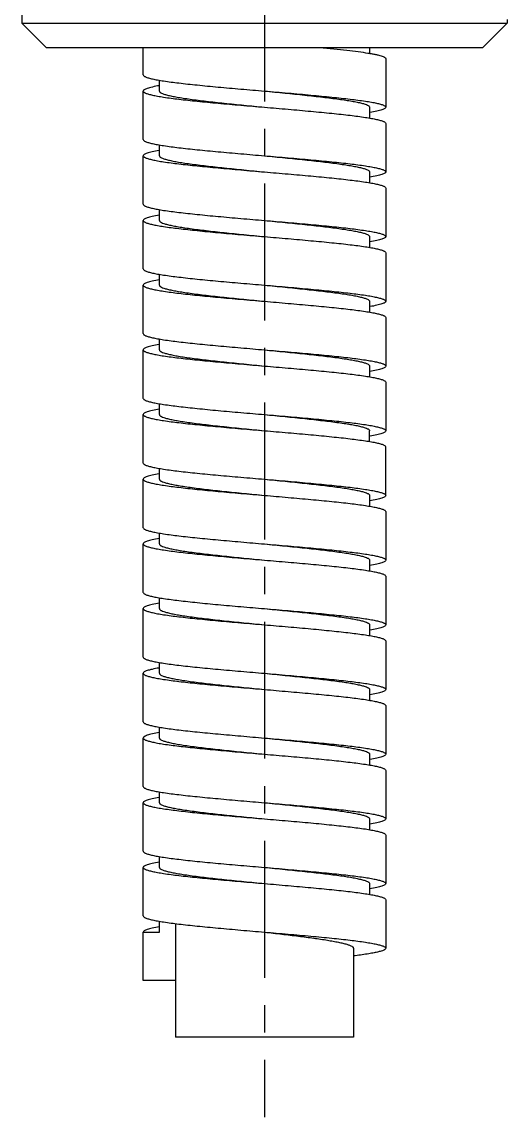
# Model space of a CAD drawing. Header units: millimetres. Extents: x 601 to 1195, y -13 to 407.
# Drawn here: x 908.4 to 930.9, y 74 to 124.8 of the extents above; entities that cross this region are included whole.
import ezdxf

# ---------------------------------------------------------------- set-up
doc = ezdxf.new("R2010")
doc.units = ezdxf.units.MM
doc.header["$LTSCALE"] = 0.1
doc.linetypes.add('CENTERX2', pattern=[101.6, 63.5, -12.7, 12.7, -12.7])
doc.layers.add('CENTER', color=1, linetype='CENTERX2')

msp = doc.modelspace()

# ---------------------------------------------------------------- linework, layer by layer
for p, q in [((908.4017, 136.4033), (908.4017, 124.7783)), ((930.9017, 124.947), (930.9017, 124.7783)), ((909.5267, 123.6533), (908.4017, 124.7783)), ((908.4017, 124.7783), (930.9017, 124.7783)), ((929.7767, 123.6533), (930.9017, 124.7783)), ((909.5267, 123.6533), (929.7767, 123.6533)), ((914.0267, 122.3783), (914.0267, 123.6533)), ((924.5267, 123.6533), (924.5267, 123.3752)), ((925.2767, 123.1283), (925.2767, 120.8783)), ((914.7767, 121.6283), (914.7767, 122.1313)), ((914.0267, 119.3783), (914.0267, 121.6283)), ((924.5267, 120.8783), (924.5267, 120.3757)), ((925.2767, 120.1283), (925.2767, 117.8783)), ((914.7767, 118.6283), (914.7767, 119.1322)), ((914.0267, 116.3783), (914.0267, 118.6283)), ((924.5267, 117.8783), (924.5267, 117.3743)), ((925.2767, 117.1283), (925.2767, 114.8783)), ((914.7767, 115.6283), (914.7767, 116.1296)), ((914.0267, 113.3783), (914.0267, 115.6283)), ((924.5267, 114.8783), (924.5267, 114.377)), ((925.2767, 114.1283), (925.2767, 111.8783)), ((914.7767, 112.6283), (914.7767, 113.1323)), ((914.0267, 110.3783), (914.0267, 112.6283)), ((924.5267, 111.8783), (924.5267, 111.3744)), ((925.2767, 111.1283), (925.2767, 108.8783)), ((914.7767, 109.6283), (914.7767, 110.1308)), ((914.0267, 107.3783), (914.0267, 109.6283)), ((924.5267, 108.8783), (924.5267, 108.3752)), ((925.2767, 108.1283), (925.2767, 105.8783)), ((914.7767, 106.6283), (914.7767, 107.1313)), ((914.0267, 104.3783), (914.0267, 106.6283)), ((924.5267, 105.3757), (924.5267, 105.8783)), ((925.2767, 102.8783), (925.2767, 105.1283)), ((914.7767, 103.6283), (914.7767, 104.1322)), ((914.0267, 101.3783), (914.0267, 103.6283)), ((924.5267, 102.8783), (924.5267, 102.3743)), ((925.2767, 102.1283), (925.2767, 99.8783)), ((914.7767, 100.6283), (914.7767, 101.1296)), ((914.0267, 98.3783), (914.0267, 100.6283)), ((924.5267, 99.8783), (924.5267, 99.377)), ((925.2767, 99.1283), (925.2767, 96.8783)), ((914.7767, 97.6283), (914.7767, 98.1323)), ((914.0267, 95.3783), (914.0267, 97.6283)), ((924.5267, 96.8783), (924.5267, 96.3744)), ((925.2767, 96.1283), (925.2767, 93.8783)), ((914.7767, 94.6283), (914.7767, 95.1308)), ((914.0267, 92.3783), (914.0267, 94.6283)), ((924.5267, 93.8783), (924.5267, 93.3752)), ((925.2767, 93.1283), (925.2767, 90.8783)), ((914.7767, 91.6283), (914.7767, 92.1313)), ((914.0267, 89.3783), (914.0267, 91.6283)), ((924.5267, 90.8783), (924.5267, 90.3757)), ((925.2767, 90.1283), (925.2767, 87.8783)), ((914.7767, 88.6283), (914.7767, 89.1322)), ((914.0267, 86.3783), (914.0267, 88.6283)), ((924.5267, 87.8783), (924.5267, 87.3743)), ((925.2767, 87.1283), (925.2767, 84.8783)), ((914.7767, 85.6283), (914.7767, 86.1296)), ((914.0267, 83.3783), (914.0267, 85.6283)), ((924.5267, 84.8783), (924.5267, 84.377)), ((925.2767, 84.1283), (925.2767, 81.8783)), ((914.7767, 82.6283), (914.7767, 83.1323)), ((915.5267, 83.0233), (915.5267, 80.3783)), ((915.5267, 83.0233), (915.5267, 77.7533)), ((914.0267, 80.3783), (914.0267, 82.6283)), ((914.0267, 82.6283), (914.7767, 82.6283)), ((923.7767, 81.8783), (923.7767, 77.7533)), ((915.5267, 80.3783), (914.0267, 80.3783)), ((923.7767, 77.7533), (915.5267, 77.7533))]:
    msp.add_line(p, q)
msp.add_arc((923.1408, 131.8061), 8.2938, 279.64689, 280.57776)
for points, knots in [([(922.2056, 123.6533), (922.4265, 123.6322), (922.8482, 123.5907), (923.4465, 123.5261), (923.9733, 123.4617), (924.3627, 123.4059), (924.6309, 123.36), (924.7976, 123.3276), (924.9404, 123.2952), (925.0577, 123.2633), (925.1516, 123.2305), (925.2255, 123.1967), (925.2766, 123.1564), (925.2767, 123.1283)], [0, 0, 0, 0, 0.2116606, 0.4041425, 0.5738815, 0.7177811, 0.7792319, 0.8333152, 0.8798384, 0.9186587, 0.9497237, 0.973178, 1, 1, 1, 1]), ([(914.0267, 122.3783), (914.0267, 122.3602), (914.0496, 122.3315), (914.0902, 122.3054), (914.1616, 122.2708), (914.2843, 122.2312), (914.4704, 122.1856), (914.7061, 122.1398), (915.1121, 122.0737), (915.7241, 121.9946), (916.566, 121.9036), (917.5263, 121.8121), (918.5682, 121.7202), (919.2859, 121.6593), (919.6517, 121.6283)], [0, 0, 0, 0, 0.0094781, 0.0166803, 0.0259091, 0.0507846, 0.0843677, 0.1264978, 0.1768636, 0.3004448, 0.4505947, 0.6216623, 0.8071529, 1, 1, 1, 1]), ([(914.7727, 121.877), (914.6649, 121.8586), (914.514, 121.8307), (914.3288, 121.7864), (914.2232, 121.7562), (914.1389, 121.7251), (914.0717, 121.6928), (914.0267, 121.6544), (914.0267, 121.6283)], [0, 0, 0, 0, 0.4080516, 0.5722964, 0.709371, 0.8192817, 0.9026038, 1, 1, 1, 1]), ([(914.0267, 121.6283), (914.0267, 121.6102), (914.0496, 121.5815), (914.0902, 121.5554), (914.1616, 121.5208), (914.2843, 121.4812), (914.4704, 121.4356), (914.7061, 121.3898), (915.1121, 121.3237), (915.7241, 121.2446), (916.566, 121.1536), (917.5263, 121.0621), (918.5682, 120.9702), (919.2859, 120.9093), (919.6517, 120.8783)], [0, 0, 0, 0, 0.0094799, 0.0166815, 0.0259071, 0.0507871, 0.0843652, 0.1265001, 0.1768614, 0.3004434, 0.4505942, 0.6216624, 0.8071532, 1, 1, 1, 1]), ([(914.7767, 121.6283), (914.7767, 121.6108), (914.7953, 121.5825), (914.8315, 121.5555), (914.893, 121.5211), (914.9995, 121.4813), (915.1609, 121.4356), (915.3653, 121.3899), (915.6107, 121.3437), (915.8949, 121.2975), (916.343, 121.2326), (916.9773, 121.1536), (917.8096, 121.0621), (918.7126, 120.9703), (919.3346, 120.9093), (919.6517, 120.8783)], [0, 0, 0, 0, 0.0105456, 0.0180891, 0.0275725, 0.0527846, 0.0865447, 0.1287545, 0.179115, 0.237208, 0.3025143, 0.4522961, 0.6228668, 0.8077762, 1, 1, 1, 1]), ([(919.6517, 121.6283), (919.9687, 121.5972), (920.5907, 121.5363), (921.4937, 121.4445), (922.3261, 121.3529), (922.9603, 121.274), (923.4084, 121.2091), (923.6926, 121.1628), (923.9381, 121.1167), (924.1424, 121.0709), (924.3039, 121.0253), (924.4104, 120.9854), (924.4718, 120.951), (924.508, 120.9241), (924.5267, 120.8958), (924.5267, 120.8783)], [0, 0, 0, 0, 0.1922238, 0.377133, 0.5477034, 0.697485, 0.7627937, 0.820884, 0.8712475, 0.9134541, 0.9472175, 0.9724262, 0.9819111, 0.9894561, 1, 1, 1, 1]), ([(919.6517, 121.6283), (920.0175, 121.5972), (920.7352, 121.5363), (921.777, 121.4445), (922.7373, 121.353), (923.5792, 121.262), (924.1912, 121.1828), (924.5973, 121.1167), (924.8329, 121.071), (925.0191, 121.0254), (925.1418, 120.9858), (925.2131, 120.9512), (925.2538, 120.9251), (925.2767, 120.8963), (925.2767, 120.8783)], [0, 0, 0, 0, 0.1928471, 0.3783377, 0.5494053, 0.6995552, 0.8231364, 0.8735022, 0.9156323, 0.9492154, 0.9740909, 0.9833197, 0.9905219, 1, 1, 1, 1]), ([(919.6517, 120.8783), (920.0175, 120.8472), (920.7352, 120.7863), (921.777, 120.6945), (922.7373, 120.603), (923.5792, 120.512), (924.1912, 120.4328), (924.5973, 120.3667), (924.8329, 120.321), (925.0191, 120.2754), (925.1418, 120.2358), (925.2131, 120.2012), (925.2538, 120.1751), (925.2767, 120.1463), (925.2767, 120.1283)], [0, 0, 0, 0, 0.1928466, 0.3783369, 0.5494047, 0.6995551, 0.8231371, 0.8735, 0.9156338, 0.9492125, 0.9740928, 0.9833193, 0.9905193, 1, 1, 1, 1]), ([(925.2767, 120.8783), (925.2767, 120.8526), (925.2327, 120.8146), (925.1669, 120.7825), (925.0844, 120.7518), (924.981, 120.7219), (924.7998, 120.6781), (924.6521, 120.6505), (924.5465, 120.6323)], [0, 0, 0, 0, 0.0978959, 0.181261, 0.2911154, 0.4281278, 0.592223, 1, 1, 1, 1]), ([(914.0267, 119.3783), (914.0267, 119.3602), (914.0496, 119.3315), (914.0902, 119.3054), (914.1616, 119.2708), (914.2843, 119.2312), (914.4704, 119.1856), (914.7061, 119.1398), (915.1121, 119.0737), (915.7241, 118.9946), (916.566, 118.9036), (917.5263, 118.8121), (918.5682, 118.7202), (919.2859, 118.6593), (919.6517, 118.6283)], [0, 0, 0, 0, 0.0094799, 0.0166815, 0.0259071, 0.0507871, 0.0843652, 0.1265001, 0.1768614, 0.3004434, 0.4505942, 0.6216624, 0.8071532, 1, 1, 1, 1]), ([(914.7575, 118.8744), (914.6518, 118.8562), (914.504, 118.8286), (914.3226, 118.7848), (914.2191, 118.7549), (914.1366, 118.7241), (914.0707, 118.692), (914.0267, 118.654), (914.0267, 118.6283)], [0, 0, 0, 0, 0.4077986, 0.5718854, 0.7088956, 0.81877, 0.9021168, 1, 1, 1, 1]), ([(914.0267, 118.6283), (914.0267, 118.6102), (914.0496, 118.5815), (914.0902, 118.5554), (914.1616, 118.5208), (914.2843, 118.4812), (914.4704, 118.4356), (914.7061, 118.3898), (915.1121, 118.3237), (915.7241, 118.2446), (916.566, 118.1536), (917.5263, 118.0621), (918.5682, 117.9702), (919.2859, 117.9093), (919.6517, 117.8783)], [0, 0, 0, 0, 0.0094796, 0.0166795, 0.0259085, 0.050786, 0.0843676, 0.1264984, 0.176864, 0.3004455, 0.4505955, 0.621663, 0.8071533, 1, 1, 1, 1]), ([(914.7767, 118.6283), (914.7767, 118.6108), (914.7953, 118.5825), (914.8315, 118.5555), (914.893, 118.5211), (914.9995, 118.4813), (915.1609, 118.4357), (915.3653, 118.3899), (915.6107, 118.3437), (915.8949, 118.2975), (916.343, 118.2326), (916.9773, 118.1536), (917.8096, 118.0621), (918.7126, 117.9703), (919.3346, 117.9093), (919.6517, 117.8783)], [0, 0, 0, 0, 0.010545, 0.0180887, 0.027573, 0.0527839, 0.0865452, 0.1287538, 0.1791154, 0.2372074, 0.3025146, 0.4522964, 0.6228669, 0.8077762, 1, 1, 1, 1]), ([(919.6517, 118.6283), (919.9687, 118.5972), (920.5907, 118.5363), (921.4937, 118.4445), (922.3261, 118.3529), (922.9603, 118.274), (923.4084, 118.2091), (923.6926, 118.1628), (923.9381, 118.1167), (924.1424, 118.0709), (924.3039, 118.0253), (924.4104, 117.9854), (924.4718, 117.951), (924.508, 117.9241), (924.5267, 117.8958), (924.5267, 117.8783)], [0, 0, 0, 0, 0.1922238, 0.377133, 0.5477035, 0.6974851, 0.7627932, 0.8208842, 0.8712469, 0.9134544, 0.9472168, 0.9724266, 0.9819114, 0.9894556, 1, 1, 1, 1]), ([(919.6517, 118.6283), (920.0175, 118.5972), (920.7352, 118.5363), (921.777, 118.4445), (922.7373, 118.353), (923.5792, 118.262), (924.1912, 118.1828), (924.5973, 118.1167), (924.8329, 118.071), (925.0191, 118.0254), (925.1418, 117.9858), (925.2131, 117.9512), (925.2538, 117.9251), (925.2767, 117.8963), (925.2767, 117.8783)], [0, 0, 0, 0, 0.1928466, 0.3783369, 0.5494047, 0.6995551, 0.8231371, 0.8735, 0.9156338, 0.9492125, 0.9740928, 0.9833193, 0.9905193, 1, 1, 1, 1]), ([(919.6517, 117.8783), (920.0175, 117.8472), (920.7352, 117.7863), (921.777, 117.6945), (922.7373, 117.603), (923.5792, 117.512), (924.1912, 117.4328), (924.5973, 117.3667), (924.8329, 117.321), (925.0191, 117.2754), (925.1418, 117.2358), (925.2131, 117.2012), (925.2538, 117.1751), (925.2767, 117.1463), (925.2767, 117.1283)], [0, 0, 0, 0, 0.1928471, 0.3783381, 0.5494063, 0.6995566, 0.8231379, 0.873501, 0.9156336, 0.9492145, 0.9740917, 0.9833187, 0.9905217, 1, 1, 1, 1]), ([(925.2767, 117.8783), (925.2767, 117.8524), (925.2321, 117.8142), (925.1655, 117.7819), (925.082, 117.751), (924.9774, 117.7209), (924.794, 117.6769), (924.6446, 117.6491), (924.5377, 117.6308)], [0, 0, 0, 0, 0.097628, 0.1809513, 0.290857, 0.4278973, 0.5920624, 1, 1, 1, 1]), ([(914.0267, 116.3783), (914.0267, 116.3602), (914.0496, 116.3315), (914.0902, 116.3054), (914.1616, 116.2708), (914.2843, 116.2312), (914.4704, 116.1856), (914.7061, 116.1398), (915.1121, 116.0737), (915.7241, 115.9946), (916.566, 115.9036), (917.5263, 115.8121), (918.5682, 115.7202), (919.2859, 115.6593), (919.6517, 115.6283)], [0, 0, 0, 0, 0.0094796, 0.0166795, 0.0259085, 0.050786, 0.0843676, 0.1264984, 0.176864, 0.3004455, 0.4505955, 0.621663, 0.8071533, 1, 1, 1, 1]), ([(914.7622, 115.8752), (914.6559, 115.8569), (914.5071, 115.8292), (914.3245, 115.7853), (914.2204, 115.7553), (914.1373, 115.7244), (914.071, 115.6923), (914.0267, 115.6541), (914.0267, 115.6283)], [0, 0, 0, 0, 0.4078647, 0.5720219, 0.7090497, 0.8189205, 0.9022818, 1, 1, 1, 1]), ([(914.0267, 115.6283), (914.0267, 115.6102), (914.0496, 115.5815), (914.0903, 115.5554), (914.1616, 115.5208), (914.2843, 115.4812), (914.4704, 115.4356), (914.7061, 115.3898), (915.1121, 115.3237), (915.7241, 115.2446), (916.566, 115.1536), (917.5263, 115.0621), (918.5682, 114.9702), (919.2859, 114.9093), (919.6517, 114.8783)], [0, 0, 0, 0, 0.0094783, 0.0166813, 0.0259083, 0.0507855, 0.0843664, 0.126499, 0.1768621, 0.3004434, 0.4505937, 0.6216619, 0.8071529, 1, 1, 1, 1]), ([(914.7767, 115.6283), (914.7767, 115.6108), (914.7953, 115.5825), (914.8315, 115.5555), (914.893, 115.5211), (914.9995, 115.4813), (915.1609, 115.4357), (915.3653, 115.3899), (915.6107, 115.3437), (915.8949, 115.2975), (916.343, 115.2326), (916.9773, 115.1536), (917.8096, 115.0621), (918.7126, 114.9703), (919.3346, 114.9093), (919.6517, 114.8783)], [0, 0, 0, 0, 0.0105444, 0.0180886, 0.0275734, 0.0527832, 0.0865456, 0.1287531, 0.1791158, 0.2372068, 0.3025149, 0.4522965, 0.622867, 0.8077762, 1, 1, 1, 1]), ([(919.6517, 115.6283), (919.9687, 115.5972), (920.5907, 115.5363), (921.4937, 115.4445), (922.3261, 115.3529), (922.9603, 115.274), (923.4084, 115.2091), (923.6926, 115.1628), (923.9381, 115.1167), (924.1424, 115.0709), (924.3039, 115.0253), (924.4104, 114.9855), (924.4718, 114.951), (924.508, 114.9241), (924.5267, 114.8958), (924.5267, 114.8783)], [0, 0, 0, 0, 0.1922238, 0.3771331, 0.5477036, 0.6974854, 0.7627926, 0.8208846, 0.8712462, 0.9134548, 0.9472161, 0.972427, 0.9819113, 0.989455, 1, 1, 1, 1]), ([(919.6517, 115.6283), (920.0175, 115.5972), (920.7352, 115.5363), (921.777, 115.4445), (922.7373, 115.353), (923.5792, 115.262), (924.1912, 115.1828), (924.5973, 115.1167), (924.8329, 115.071), (925.0191, 115.0254), (925.1418, 114.9858), (925.2131, 114.9512), (925.2538, 114.9251), (925.2767, 114.8963), (925.2767, 114.8783)], [0, 0, 0, 0, 0.1928471, 0.3783381, 0.5494063, 0.6995566, 0.8231379, 0.873501, 0.9156336, 0.9492145, 0.9740917, 0.9833187, 0.9905217, 1, 1, 1, 1]), ([(919.6517, 114.8783), (920.0175, 114.8472), (920.7352, 114.7863), (921.777, 114.6945), (922.7373, 114.603), (923.5792, 114.512), (924.1912, 114.4328), (924.5973, 114.3667), (924.8329, 114.321), (925.0191, 114.2754), (925.1418, 114.2358), (925.2131, 114.2012), (925.2538, 114.1751), (925.2767, 114.1463), (925.2767, 114.1283)], [0, 0, 0, 0, 0.1928467, 0.378337, 0.5494045, 0.6995545, 0.823136, 0.8735016, 0.9156324, 0.949214, 0.9740915, 0.9833205, 0.9905204, 1, 1, 1, 1]), ([(925.2767, 114.8783), (925.2766, 114.8524), (925.2324, 114.8143), (925.166, 114.7822), (925.0829, 114.7513), (924.9788, 114.7213), (924.7962, 114.6774), (924.6475, 114.6496), (924.5412, 114.6314)], [0, 0, 0, 0, 0.0977182, 0.1810795, 0.2909503, 0.4279781, 0.5921353, 1, 1, 1, 1]), ([(914.0267, 113.3783), (914.0267, 113.3602), (914.0496, 113.3315), (914.0903, 113.3054), (914.1616, 113.2708), (914.2843, 113.2312), (914.4704, 113.1856), (914.7061, 113.1398), (915.1121, 113.0737), (915.7241, 112.9946), (916.566, 112.9036), (917.5263, 112.8121), (918.5682, 112.7202), (919.2859, 112.6593), (919.6517, 112.6283)], [0, 0, 0, 0, 0.0094783, 0.0166813, 0.0259083, 0.0507855, 0.0843664, 0.126499, 0.1768621, 0.3004434, 0.4505937, 0.6216619, 0.8071529, 1, 1, 1, 1]), ([(914.7656, 112.8758), (914.6588, 112.8575), (914.5094, 112.8297), (914.3259, 112.7856), (914.2213, 112.7556), (914.1378, 112.7247), (914.0712, 112.6924), (914.0267, 112.6542), (914.0267, 112.6283)], [0, 0, 0, 0, 0.4079376, 0.5721027, 0.709143, 0.8190487, 0.902372, 1, 1, 1, 1]), ([(914.0267, 112.6283), (914.0267, 112.6102), (914.0496, 112.5815), (914.0902, 112.5554), (914.1616, 112.5208), (914.2843, 112.4812), (914.4704, 112.4356), (914.7061, 112.3898), (915.1121, 112.3237), (915.7241, 112.2446), (916.566, 112.1536), (917.5263, 112.0621), (918.5682, 111.9702), (919.2859, 111.9093), (919.6517, 111.8783)], [0, 0, 0, 0, 0.0094807, 0.0166807, 0.0259072, 0.0507875, 0.0843662, 0.1265, 0.1768629, 0.3004449, 0.4505953, 0.6216631, 0.8071534, 1, 1, 1, 1]), ([(914.7767, 112.6283), (914.7767, 112.6108), (914.7953, 112.5825), (914.8315, 112.5555), (914.893, 112.5211), (914.9995, 112.4813), (915.1609, 112.4357), (915.3653, 112.3899), (915.6107, 112.3437), (915.8949, 112.2974), (916.343, 112.2326), (916.9773, 112.1536), (917.8096, 112.0621), (918.7126, 111.9703), (919.3346, 111.9093), (919.6517, 111.8783)], [0, 0, 0, 0, 0.0105439, 0.0180889, 0.0275738, 0.0527825, 0.0865459, 0.1287525, 0.179116, 0.2372063, 0.302515, 0.4522966, 0.622867, 0.8077762, 1, 1, 1, 1]), ([(919.6517, 112.6283), (919.9687, 112.5972), (920.5907, 112.5363), (921.4937, 112.4445), (922.3261, 112.3529), (922.9603, 112.274), (923.4084, 112.2091), (923.6926, 112.1628), (923.9381, 112.1167), (924.1424, 112.0709), (924.3039, 112.0253), (924.4104, 111.9855), (924.4718, 111.951), (924.508, 111.9241), (924.5267, 111.8958), (924.5267, 111.8783)], [0, 0, 0, 0, 0.1922238, 0.3771332, 0.5477039, 0.6974857, 0.762792, 0.820885, 0.8712455, 0.9134553, 0.9472154, 0.9724275, 0.9819109, 0.9894544, 1, 1, 1, 1]), ([(919.6517, 112.6283), (920.0175, 112.5972), (920.7352, 112.5363), (921.777, 112.4445), (922.7373, 112.353), (923.5792, 112.262), (924.1912, 112.1828), (924.5973, 112.1167), (924.8329, 112.071), (925.0191, 112.0254), (925.1418, 111.9858), (925.2131, 111.9512), (925.2538, 111.9251), (925.2767, 111.8963), (925.2767, 111.8783)], [0, 0, 0, 0, 0.1928467, 0.378337, 0.5494045, 0.6995545, 0.823136, 0.8735016, 0.9156324, 0.949214, 0.9740915, 0.9833205, 0.9905204, 1, 1, 1, 1]), ([(919.6517, 111.8783), (920.0175, 111.8472), (920.7352, 111.7863), (921.777, 111.6945), (922.7373, 111.603), (923.5792, 111.512), (924.1912, 111.4328), (924.5973, 111.3667), (924.8329, 111.321), (925.0191, 111.2754), (925.1418, 111.2358), (925.2131, 111.2012), (925.2538, 111.1751), (925.2767, 111.1463), (925.2767, 111.1283)], [0, 0, 0, 0, 0.1928468, 0.3783376, 0.5494058, 0.6995566, 0.8231386, 0.8734999, 0.9156348, 0.9492129, 0.9740929, 0.9833185, 0.9905201, 1, 1, 1, 1]), ([(925.2767, 111.8783), (925.2767, 111.8526), (925.2327, 111.8146), (925.1668, 111.7825), (925.0842, 111.7517), (924.9807, 111.7218), (924.7993, 111.678), (924.6515, 111.6504), (924.5458, 111.6322)], [0, 0, 0, 0, 0.0978832, 0.18123, 0.2911044, 0.4281146, 0.5922014, 1, 1, 1, 1]), ([(914.0267, 110.3783), (914.0267, 110.3602), (914.0496, 110.3315), (914.0902, 110.3054), (914.1616, 110.2708), (914.2843, 110.2312), (914.4704, 110.1856), (914.7061, 110.1398), (915.1121, 110.0737), (915.7241, 109.9946), (916.566, 109.9036), (917.5263, 109.8121), (918.5682, 109.7202), (919.2859, 109.6593), (919.6517, 109.6283)], [0, 0, 0, 0, 0.0094807, 0.0166807, 0.0259072, 0.0507875, 0.0843662, 0.1265, 0.1768629, 0.3004449, 0.4505953, 0.6216631, 0.8071534, 1, 1, 1, 1]), ([(914.7568, 109.8743), (914.6512, 109.8561), (914.5036, 109.8285), (914.3223, 109.7847), (914.219, 109.7548), (914.1365, 109.7241), (914.0706, 109.692), (914.0267, 109.654), (914.0267, 109.6283)], [0, 0, 0, 0, 0.407777, 0.5718722, 0.7088846, 0.818739, 0.9021041, 1, 1, 1, 1]), ([(914.0267, 109.6283), (914.0267, 109.6102), (914.0496, 109.5815), (914.0902, 109.5554), (914.1616, 109.5208), (914.2843, 109.4812), (914.4704, 109.4356), (914.7061, 109.3898), (915.1121, 109.3237), (915.7241, 109.2446), (916.566, 109.1536), (917.5263, 109.0621), (918.5682, 108.9702), (919.2859, 108.9093), (919.6517, 108.8783)], [0, 0, 0, 0, 0.0094781, 0.0166803, 0.0259091, 0.0507846, 0.0843677, 0.1264978, 0.1768636, 0.3004448, 0.4505947, 0.6216623, 0.8071529, 1, 1, 1, 1]), ([(914.7767, 109.6283), (914.7767, 109.6108), (914.7953, 109.5825), (914.8315, 109.5555), (914.893, 109.5211), (914.9995, 109.4813), (915.1609, 109.4357), (915.3653, 109.3899), (915.6107, 109.3437), (915.8949, 109.2974), (916.343, 109.2326), (916.9773, 109.1536), (917.8096, 109.0621), (918.7126, 108.9703), (919.3346, 108.9093), (919.6517, 108.8783)], [0, 0, 0, 0, 0.0105434, 0.0180894, 0.0275741, 0.052782, 0.0865461, 0.1287521, 0.1791161, 0.2372061, 0.302515, 0.4522965, 0.6228669, 0.8077761, 1, 1, 1, 1]), ([(919.6517, 109.6283), (919.9687, 109.5972), (920.5907, 109.5363), (921.4937, 109.4445), (922.3261, 109.3529), (922.9603, 109.274), (923.4084, 109.2091), (923.6926, 109.1628), (923.9381, 109.1167), (924.1424, 109.0709), (924.3039, 109.0253), (924.4104, 108.9855), (924.4718, 108.951), (924.508, 108.9241), (924.5267, 108.8958), (924.5267, 108.8783)], [0, 0, 0, 0, 0.1922239, 0.3771334, 0.5477042, 0.6974861, 0.7627914, 0.8208855, 0.871245, 0.9134558, 0.9472149, 0.972428, 0.9819104, 0.989454, 1, 1, 1, 1]), ([(919.6517, 109.6283), (920.0175, 109.5972), (920.7352, 109.5363), (921.777, 109.4445), (922.7373, 109.353), (923.5792, 109.262), (924.1912, 109.1828), (924.5973, 109.1167), (924.8329, 109.071), (925.0191, 109.0254), (925.1418, 108.9858), (925.2131, 108.9512), (925.2538, 108.9251), (925.2767, 108.8963), (925.2767, 108.8783)], [0, 0, 0, 0, 0.1928468, 0.3783376, 0.5494058, 0.6995566, 0.8231386, 0.8734999, 0.9156348, 0.9492129, 0.9740929, 0.9833185, 0.9905201, 1, 1, 1, 1]), ([(919.6517, 108.8783), (920.0175, 108.8472), (920.7352, 108.7863), (921.777, 108.6945), (922.7373, 108.603), (923.5792, 108.512), (924.1912, 108.4328), (924.5973, 108.3667), (924.8329, 108.321), (925.0191, 108.2754), (925.1418, 108.2358), (925.2131, 108.2012), (925.2538, 108.1751), (925.2767, 108.1463), (925.2767, 108.1283)], [0, 0, 0, 0, 0.1928471, 0.3783377, 0.5494053, 0.6995552, 0.8231364, 0.8735022, 0.9156323, 0.9492154, 0.9740909, 0.9833197, 0.9905219, 1, 1, 1, 1]), ([(925.2767, 108.8783), (925.2766, 108.8522), (925.2316, 108.8138), (925.1644, 108.7814), (925.0801, 108.7504), (924.9745, 108.7202), (924.7893, 108.6759), (924.6385, 108.648), (924.5307, 108.6296)], [0, 0, 0, 0, 0.0973962, 0.1807183, 0.290629, 0.4277036, 0.5919484, 1, 1, 1, 1]), ([(914.0267, 107.3783), (914.0267, 107.3602), (914.0496, 107.3315), (914.0902, 107.3054), (914.1616, 107.2708), (914.2843, 107.2312), (914.4704, 107.1856), (914.7061, 107.1398), (915.1121, 107.0737), (915.7241, 106.9946), (916.566, 106.9036), (917.5263, 106.8121), (918.5682, 106.7202), (919.2859, 106.6593), (919.6517, 106.6283)], [0, 0, 0, 0, 0.0094781, 0.0166803, 0.0259091, 0.0507846, 0.0843677, 0.1264978, 0.1768636, 0.3004448, 0.4505947, 0.6216623, 0.8071529, 1, 1, 1, 1]), ([(914.7727, 106.877), (914.6649, 106.8586), (914.514, 106.8307), (914.3288, 106.7864), (914.2232, 106.7562), (914.1389, 106.7251), (914.0717, 106.6928), (914.0267, 106.6544), (914.0267, 106.6283)], [0, 0, 0, 0, 0.4080516, 0.5722964, 0.709371, 0.8192817, 0.9026038, 1, 1, 1, 1]), ([(914.0267, 106.6283), (914.0267, 106.6102), (914.0496, 106.5815), (914.0902, 106.5554), (914.1616, 106.5208), (914.2843, 106.4812), (914.4704, 106.4356), (914.7061, 106.3898), (915.1121, 106.3237), (915.7241, 106.2446), (916.566, 106.1536), (917.5263, 106.0621), (918.5682, 105.9702), (919.2859, 105.9093), (919.6517, 105.8783)], [0, 0, 0, 0, 0.0094799, 0.0166815, 0.0259071, 0.0507871, 0.0843652, 0.1265001, 0.1768614, 0.3004434, 0.4505942, 0.6216624, 0.8071532, 1, 1, 1, 1]), ([(914.7767, 106.6283), (914.7767, 106.6108), (914.7953, 106.5825), (914.8315, 106.5555), (914.893, 106.5211), (914.9995, 106.4813), (915.1609, 106.4357), (915.3653, 106.3899), (915.6107, 106.3437), (915.8949, 106.2974), (916.343, 106.2326), (916.9773, 106.1536), (917.8096, 106.0621), (918.7126, 105.9703), (919.3346, 105.9093), (919.6517, 105.8783)], [0, 0, 0, 0, 0.0105432, 0.0180899, 0.0275741, 0.0527818, 0.0865461, 0.1287521, 0.1791159, 0.2372062, 0.3025148, 0.4522963, 0.6228667, 0.807776, 1, 1, 1, 1]), ([(919.6517, 106.6283), (919.9687, 106.5972), (920.5907, 106.5363), (921.4937, 106.4445), (922.3261, 106.3529), (922.9603, 106.274), (923.4084, 106.2091), (923.6926, 106.1628), (923.9381, 106.1167), (924.1424, 106.0709), (924.3039, 106.0253), (924.4104, 105.9855), (924.4718, 105.951), (924.508, 105.9241), (924.5267, 105.8958), (924.5267, 105.8783)], [0, 0, 0, 0, 0.1922243, 0.3771341, 0.5477052, 0.6974875, 0.7627921, 0.820887, 0.8712458, 0.9134575, 0.9472156, 0.9724296, 0.9819122, 0.9894576, 1, 1, 1, 1]), ([(919.6517, 106.6283), (920.0175, 106.5972), (920.7352, 106.5363), (921.777, 106.4445), (922.7373, 106.353), (923.5792, 106.262), (924.1912, 106.1828), (924.5973, 106.1167), (924.8329, 106.071), (925.0191, 106.0254), (925.1418, 105.9858), (925.2131, 105.9512), (925.2538, 105.9251), (925.2767, 105.8963), (925.2767, 105.8783)], [0, 0, 0, 0, 0.1928471, 0.3783377, 0.5494053, 0.6995552, 0.8231364, 0.8735022, 0.9156323, 0.9492154, 0.9740909, 0.9833197, 0.9905219, 1, 1, 1, 1]), ([(919.6517, 105.8783), (920.0175, 105.8472), (920.7352, 105.7863), (921.777, 105.6945), (922.7373, 105.603), (923.5792, 105.512), (924.1912, 105.4328), (924.5973, 105.3667), (924.8329, 105.321), (925.0191, 105.2754), (925.1418, 105.2358), (925.2131, 105.2012), (925.2537, 105.1751), (925.2767, 105.1463), (925.2767, 105.1283)], [0, 0, 0, 0, 0.1928468, 0.3783373, 0.5494052, 0.6995558, 0.8231379, 0.8735009, 0.9156347, 0.9492132, 0.9740937, 0.983321, 0.990522, 1, 1, 1, 1]), ([(925.2767, 105.8783), (925.2767, 105.8526), (925.2327, 105.8146), (925.1669, 105.7825), (925.0844, 105.7518), (924.981, 105.7219), (924.7998, 105.6781), (924.6521, 105.6505), (924.5465, 105.6323)], [0, 0, 0, 0, 0.0978959, 0.181261, 0.2911154, 0.4281278, 0.592223, 1, 1, 1, 1]), ([(914.0267, 104.3783), (914.0267, 104.3602), (914.0496, 104.3315), (914.0902, 104.3054), (914.1616, 104.2708), (914.2843, 104.2312), (914.4704, 104.1856), (914.7061, 104.1398), (915.1121, 104.0737), (915.7241, 103.9946), (916.566, 103.9036), (917.5263, 103.8121), (918.5682, 103.7202), (919.2859, 103.6593), (919.6517, 103.6283)], [0, 0, 0, 0, 0.0094799, 0.0166815, 0.0259071, 0.0507871, 0.0843652, 0.1265001, 0.1768614, 0.3004434, 0.4505942, 0.6216624, 0.8071532, 1, 1, 1, 1]), ([(914.7575, 103.8744), (914.6518, 103.8562), (914.504, 103.8286), (914.3226, 103.7848), (914.2191, 103.7549), (914.1366, 103.7241), (914.0707, 103.692), (914.0267, 103.654), (914.0267, 103.6283)], [0, 0, 0, 0, 0.4077986, 0.5718854, 0.7088956, 0.81877, 0.9021168, 1, 1, 1, 1]), ([(914.0267, 103.6283), (914.0267, 103.6102), (914.0496, 103.5815), (914.0902, 103.5554), (914.1616, 103.5208), (914.2843, 103.4812), (914.4704, 103.4356), (914.7061, 103.3898), (915.1121, 103.3237), (915.7241, 103.2446), (916.566, 103.1536), (917.5263, 103.0621), (918.5682, 102.9702), (919.2859, 102.9093), (919.6517, 102.8783)], [0, 0, 0, 0, 0.0094796, 0.0166795, 0.0259085, 0.050786, 0.0843676, 0.1264984, 0.176864, 0.3004455, 0.4505955, 0.621663, 0.8071533, 1, 1, 1, 1]), ([(914.7767, 103.6283), (914.7767, 103.6108), (914.7953, 103.5825), (914.8315, 103.5555), (914.893, 103.5211), (914.9995, 103.4813), (915.1609, 103.4357), (915.3653, 103.3899), (915.6107, 103.3437), (915.8949, 103.2975), (916.343, 103.2326), (916.9773, 103.1536), (917.8096, 103.0621), (918.7126, 102.9703), (919.3346, 102.9093), (919.6517, 102.8783)], [0, 0, 0, 0, 0.0105432, 0.0180903, 0.0275739, 0.052782, 0.0865458, 0.1287524, 0.1791156, 0.2372065, 0.3025144, 0.452296, 0.6228664, 0.8077759, 1, 1, 1, 1]), ([(919.6517, 103.6283), (919.9687, 103.5972), (920.5907, 103.5363), (921.4938, 103.4445), (922.3261, 103.3529), (922.9603, 103.274), (923.4084, 103.2091), (923.6926, 103.1628), (923.9381, 103.1167), (924.1424, 103.0709), (924.3039, 103.0253), (924.4104, 102.9855), (924.4718, 102.951), (924.508, 102.9241), (924.5267, 102.8958), (924.5267, 102.8783)], [0, 0, 0, 0, 0.1922242, 0.3771339, 0.5477049, 0.697487, 0.7627911, 0.8208864, 0.8712447, 0.9134566, 0.9472148, 0.9724284, 0.9819094, 0.989454, 1, 1, 1, 1]), ([(919.6517, 103.6283), (920.0175, 103.5972), (920.7352, 103.5363), (921.777, 103.4445), (922.7373, 103.353), (923.5792, 103.262), (924.1912, 103.1828), (924.5973, 103.1167), (924.8329, 103.071), (925.0191, 103.0254), (925.1418, 102.9858), (925.2131, 102.9512), (925.2537, 102.9251), (925.2767, 102.8963), (925.2767, 102.8783)], [0, 0, 0, 0, 0.1928468, 0.3783373, 0.5494052, 0.6995558, 0.8231379, 0.8735009, 0.9156347, 0.9492132, 0.9740937, 0.983321, 0.990522, 1, 1, 1, 1]), ([(919.6517, 102.8783), (920.0175, 102.8472), (920.7352, 102.7863), (921.777, 102.6945), (922.7373, 102.603), (923.5792, 102.512), (924.1912, 102.4328), (924.5973, 102.3667), (924.8329, 102.321), (925.0191, 102.2754), (925.1418, 102.2358), (925.2131, 102.2012), (925.2538, 102.1751), (925.2767, 102.1463), (925.2767, 102.1283)], [0, 0, 0, 0, 0.1928471, 0.3783381, 0.5494063, 0.6995566, 0.8231379, 0.873501, 0.9156336, 0.9492145, 0.9740917, 0.9833187, 0.9905217, 1, 1, 1, 1]), ([(925.2767, 102.8783), (925.2767, 102.8524), (925.2321, 102.8142), (925.1655, 102.7819), (925.082, 102.751), (924.9774, 102.7209), (924.794, 102.6769), (924.6446, 102.6491), (924.5377, 102.6308)], [0, 0, 0, 0, 0.0976165, 0.1809481, 0.2908559, 0.4278957, 0.5920606, 1, 1, 1, 1]), ([(914.0267, 101.3783), (914.0267, 101.3602), (914.0496, 101.3315), (914.0902, 101.3054), (914.1616, 101.2708), (914.2843, 101.2312), (914.4704, 101.1856), (914.7061, 101.1398), (915.1121, 101.0737), (915.7241, 100.9946), (916.566, 100.9036), (917.5263, 100.8121), (918.5682, 100.7202), (919.2859, 100.6593), (919.6517, 100.6283)], [0, 0, 0, 0, 0.0094796, 0.0166795, 0.0259085, 0.050786, 0.0843676, 0.1264984, 0.176864, 0.3004455, 0.4505955, 0.621663, 0.8071533, 1, 1, 1, 1]), ([(914.7622, 100.8752), (914.6559, 100.8569), (914.5071, 100.8292), (914.3245, 100.7853), (914.2204, 100.7553), (914.1373, 100.7244), (914.071, 100.6923), (914.0267, 100.6541), (914.0267, 100.6283)], [0, 0, 0, 0, 0.4078649, 0.572022, 0.7090498, 0.8189205, 0.9022818, 1, 1, 1, 1]), ([(914.0267, 100.6283), (914.0267, 100.6102), (914.0496, 100.5815), (914.0903, 100.5554), (914.1616, 100.5208), (914.2843, 100.4812), (914.4704, 100.4356), (914.7061, 100.3898), (915.1121, 100.3237), (915.7241, 100.2446), (916.566, 100.1536), (917.5263, 100.0621), (918.5682, 99.9702), (919.2859, 99.9093), (919.6517, 99.8783)], [0, 0, 0, 0, 0.0094783, 0.0166813, 0.0259083, 0.0507855, 0.0843664, 0.126499, 0.1768621, 0.3004434, 0.4505937, 0.6216619, 0.8071529, 1, 1, 1, 1]), ([(914.7767, 100.6283), (914.7767, 100.6108), (914.7953, 100.5825), (914.8315, 100.5555), (914.893, 100.5211), (914.9995, 100.4813), (915.1609, 100.4357), (915.3653, 100.3899), (915.6107, 100.3437), (915.8949, 100.2975), (916.343, 100.2326), (916.9773, 100.1536), (917.8096, 100.0621), (918.7126, 99.9703), (919.3346, 99.9093), (919.6517, 99.8783)], [0, 0, 0, 0, 0.0105435, 0.0180907, 0.0275736, 0.0527824, 0.0865453, 0.1287528, 0.1791151, 0.2372069, 0.302514, 0.4522956, 0.6228662, 0.8077757, 1, 1, 1, 1]), ([(919.6517, 100.6283), (919.9687, 100.5972), (920.5907, 100.5363), (921.4938, 100.4445), (922.3261, 100.3529), (922.9603, 100.274), (923.4084, 100.2091), (923.6926, 100.1628), (923.9381, 100.1167), (924.1424, 100.0709), (924.3039, 100.0253), (924.4104, 99.9855), (924.4718, 99.951), (924.508, 99.9241), (924.5267, 99.8958), (924.5267, 99.8783)], [0, 0, 0, 0, 0.1922243, 0.3771342, 0.5477052, 0.6974873, 0.7627913, 0.8208865, 0.871245, 0.9134566, 0.9472152, 0.9724283, 0.9819091, 0.9894544, 1, 1, 1, 1]), ([(919.6517, 100.6283), (920.0175, 100.5972), (920.7352, 100.5363), (921.777, 100.4445), (922.7373, 100.353), (923.5792, 100.262), (924.1912, 100.1828), (924.5973, 100.1167), (924.8329, 100.071), (925.0191, 100.0254), (925.1418, 99.9858), (925.2131, 99.9512), (925.2538, 99.9251), (925.2767, 99.8963), (925.2767, 99.8783)], [0, 0, 0, 0, 0.1928471, 0.3783381, 0.5494063, 0.6995566, 0.8231379, 0.873501, 0.9156336, 0.9492145, 0.9740917, 0.9833187, 0.9905217, 1, 1, 1, 1]), ([(919.6517, 99.8783), (920.0175, 99.8472), (920.7352, 99.7863), (921.777, 99.6945), (922.7373, 99.603), (923.5792, 99.512), (924.1912, 99.4328), (924.5973, 99.3667), (924.8329, 99.321), (925.0191, 99.2754), (925.1418, 99.2358), (925.2131, 99.2012), (925.2538, 99.1751), (925.2767, 99.1463), (925.2767, 99.1283)], [0, 0, 0, 0, 0.1928467, 0.378337, 0.5494045, 0.6995545, 0.823136, 0.8735016, 0.9156324, 0.949214, 0.9740915, 0.9833205, 0.9905204, 1, 1, 1, 1]), ([(925.2767, 99.8783), (925.2766, 99.8524), (925.2324, 99.8143), (925.166, 99.7822), (925.0829, 99.7513), (924.9788, 99.7213), (924.7962, 99.6774), (924.6475, 99.6496), (924.5412, 99.6314)], [0, 0, 0, 0, 0.0977182, 0.1810795, 0.2909502, 0.427978, 0.5921351, 1, 1, 1, 1]), ([(914.0267, 98.3783), (914.0267, 98.3602), (914.0496, 98.3315), (914.0903, 98.3054), (914.1616, 98.2708), (914.2843, 98.2312), (914.4704, 98.1856), (914.7061, 98.1398), (915.1121, 98.0737), (915.7241, 97.9946), (916.566, 97.9036), (917.5263, 97.8121), (918.5682, 97.7202), (919.2859, 97.6593), (919.6517, 97.6283)], [0, 0, 0, 0, 0.0094783, 0.0166813, 0.0259083, 0.0507855, 0.0843664, 0.126499, 0.1768621, 0.3004434, 0.4505937, 0.6216619, 0.8071529, 1, 1, 1, 1]), ([(914.7656, 97.8758), (914.6588, 97.8575), (914.5094, 97.8297), (914.3259, 97.7856), (914.2213, 97.7556), (914.1378, 97.7247), (914.0712, 97.6924), (914.0267, 97.6542), (914.0267, 97.6283)], [0, 0, 0, 0, 0.4079376, 0.5721027, 0.709143, 0.8190487, 0.902372, 1, 1, 1, 1]), ([(914.0267, 97.6283), (914.0267, 97.6102), (914.0496, 97.5815), (914.0902, 97.5554), (914.1616, 97.5208), (914.2843, 97.4812), (914.4704, 97.4356), (914.7061, 97.3898), (915.1121, 97.3237), (915.7241, 97.2446), (916.566, 97.1536), (917.5263, 97.0621), (918.5682, 96.9702), (919.2859, 96.9093), (919.6517, 96.8783)], [0, 0, 0, 0, 0.0094807, 0.0166807, 0.0259072, 0.0507875, 0.0843662, 0.1265, 0.1768629, 0.3004449, 0.4505953, 0.6216631, 0.8071534, 1, 1, 1, 1]), ([(914.7767, 97.6283), (914.7767, 97.6108), (914.7953, 97.5825), (914.8315, 97.5555), (914.893, 97.5211), (914.9995, 97.4813), (915.1609, 97.4357), (915.3653, 97.3899), (915.6107, 97.3437), (915.8949, 97.2975), (916.343, 97.2326), (916.9773, 97.1536), (917.8096, 97.0621), (918.7126, 96.9703), (919.3346, 96.9093), (919.6517, 96.8783)], [0, 0, 0, 0, 0.010544, 0.0180909, 0.0275731, 0.052783, 0.0865448, 0.1287534, 0.1791146, 0.2372074, 0.3025135, 0.4522952, 0.6228659, 0.8077756, 1, 1, 1, 1]), ([(919.6517, 97.6283), (919.9687, 97.5972), (920.5907, 97.5363), (921.4938, 97.4445), (922.3261, 97.3529), (922.9603, 97.274), (923.4084, 97.2091), (923.6926, 97.1628), (923.9381, 97.1167), (924.1424, 97.0709), (924.3039, 97.0253), (924.4104, 96.9855), (924.4718, 96.951), (924.508, 96.9241), (924.5267, 96.8958), (924.5267, 96.8783)], [0, 0, 0, 0, 0.1922244, 0.3771343, 0.5477053, 0.6974872, 0.7627916, 0.8208864, 0.8712454, 0.9134563, 0.9472157, 0.9724279, 0.981909, 0.9894549, 1, 1, 1, 1]), ([(919.6517, 97.6283), (920.0175, 97.5972), (920.7352, 97.5363), (921.777, 97.4445), (922.7373, 97.353), (923.5792, 97.262), (924.1912, 97.1828), (924.5973, 97.1167), (924.8329, 97.071), (925.0191, 97.0254), (925.1418, 96.9858), (925.2131, 96.9512), (925.2538, 96.9251), (925.2767, 96.8963), (925.2767, 96.8783)], [0, 0, 0, 0, 0.1928467, 0.378337, 0.5494045, 0.6995545, 0.823136, 0.8735016, 0.9156324, 0.949214, 0.9740915, 0.9833205, 0.9905204, 1, 1, 1, 1]), ([(919.6517, 96.8783), (920.0175, 96.8472), (920.7352, 96.7863), (921.777, 96.6945), (922.7373, 96.603), (923.5792, 96.512), (924.1912, 96.4328), (924.5973, 96.3667), (924.8329, 96.321), (925.0191, 96.2754), (925.1418, 96.2358), (925.2131, 96.2012), (925.2538, 96.1751), (925.2767, 96.1463), (925.2767, 96.1283)], [0, 0, 0, 0, 0.1928468, 0.3783376, 0.5494058, 0.6995566, 0.8231386, 0.8734999, 0.9156348, 0.9492129, 0.9740929, 0.9833185, 0.9905201, 1, 1, 1, 1]), ([(925.2767, 96.8783), (925.2767, 96.8526), (925.2327, 96.8146), (925.1668, 96.7825), (925.0842, 96.7517), (924.9807, 96.7218), (924.7993, 96.678), (924.6515, 96.6504), (924.5458, 96.6322)], [0, 0, 0, 0, 0.0978832, 0.18123, 0.2911044, 0.4281146, 0.5922014, 1, 1, 1, 1]), ([(914.0267, 95.3783), (914.0267, 95.3602), (914.0496, 95.3315), (914.0902, 95.3054), (914.1616, 95.2708), (914.2843, 95.2312), (914.4704, 95.1856), (914.7061, 95.1398), (915.1121, 95.0737), (915.7241, 94.9946), (916.566, 94.9036), (917.5263, 94.8121), (918.5682, 94.7202), (919.2859, 94.6593), (919.6517, 94.6283)], [0, 0, 0, 0, 0.0094807, 0.0166807, 0.0259072, 0.0507875, 0.0843662, 0.1265, 0.1768629, 0.3004449, 0.4505953, 0.6216631, 0.8071534, 1, 1, 1, 1]), ([(914.7568, 94.8743), (914.6512, 94.8561), (914.5036, 94.8285), (914.3223, 94.7847), (914.219, 94.7548), (914.1365, 94.7241), (914.0706, 94.692), (914.0267, 94.654), (914.0267, 94.6283)], [0, 0, 0, 0, 0.407777, 0.5718722, 0.7088846, 0.818739, 0.9021041, 1, 1, 1, 1]), ([(914.0267, 94.6283), (914.0267, 94.6102), (914.0496, 94.5815), (914.0902, 94.5554), (914.1616, 94.5208), (914.2843, 94.4812), (914.4704, 94.4356), (914.7061, 94.3898), (915.1121, 94.3237), (915.7241, 94.2446), (916.566, 94.1536), (917.5263, 94.0621), (918.5682, 93.9702), (919.2859, 93.9093), (919.6517, 93.8783)], [0, 0, 0, 0, 0.0094781, 0.0166803, 0.0259091, 0.0507846, 0.0843677, 0.1264978, 0.1768635, 0.300445, 0.450594, 0.6216643, 0.8071486, 1, 1, 1, 1]), ([(914.7767, 94.6283), (914.7767, 94.6108), (914.7953, 94.5825), (914.8315, 94.5555), (914.893, 94.5211), (914.9995, 94.4813), (915.1609, 94.4356), (915.3653, 94.3899), (915.6107, 94.3437), (915.8949, 94.2975), (916.343, 94.2326), (916.9773, 94.1536), (917.8096, 94.0621), (918.7126, 93.9703), (919.3346, 93.9093), (919.6517, 93.8783)], [0, 0, 0, 0, 0.0105445, 0.018091, 0.0275725, 0.0527836, 0.0865442, 0.1287539, 0.179114, 0.2372081, 0.3025132, 0.4522944, 0.6228669, 0.8077732, 1, 1, 1, 1]), ([(919.6517, 94.6283), (919.9687, 94.5972), (920.5907, 94.5363), (921.4938, 94.4445), (922.3261, 94.3529), (922.9603, 94.274), (923.4084, 94.2091), (923.6926, 94.1628), (923.9381, 94.1167), (924.1424, 94.0709), (924.3039, 94.0253), (924.4104, 93.9855), (924.4718, 93.951), (924.508, 93.9241), (924.5267, 93.8958), (924.5267, 93.8783)], [0, 0, 0, 0, 0.1922268, 0.3771331, 0.5477056, 0.6974868, 0.7627919, 0.820886, 0.8712461, 0.9134558, 0.9472164, 0.9724275, 0.981909, 0.9894555, 1, 1, 1, 1]), ([(919.6517, 94.6283), (920.0175, 94.5972), (920.7352, 94.5363), (921.777, 94.4445), (922.7373, 94.353), (923.5792, 94.262), (924.1912, 94.1828), (924.5973, 94.1167), (924.8329, 94.071), (925.0191, 94.0254), (925.1418, 93.9858), (925.2131, 93.9512), (925.2538, 93.9251), (925.2767, 93.8963), (925.2767, 93.8783)], [0, 0, 0, 0, 0.1928468, 0.3783376, 0.5494058, 0.6995566, 0.8231386, 0.8734999, 0.9156348, 0.9492129, 0.9740929, 0.9833185, 0.9905201, 1, 1, 1, 1]), ([(919.6517, 93.8783), (920.0175, 93.8472), (920.7352, 93.7863), (921.777, 93.6945), (922.7373, 93.603), (923.5792, 93.512), (924.1912, 93.4328), (924.5973, 93.3667), (924.8329, 93.321), (925.0191, 93.2754), (925.1418, 93.2358), (925.2131, 93.2012), (925.2538, 93.1751), (925.2767, 93.1463), (925.2767, 93.1283)], [0, 0, 0, 0, 0.1928514, 0.3783357, 0.549406, 0.699555, 0.8231365, 0.8735022, 0.9156323, 0.9492154, 0.9740909, 0.9833197, 0.9905219, 1, 1, 1, 1]), ([(925.2767, 93.8783), (925.2766, 93.8522), (925.2316, 93.8138), (925.1644, 93.7814), (925.0801, 93.7504), (924.9745, 93.7202), (924.7893, 93.6759), (924.6385, 93.648), (924.5307, 93.6296)], [0, 0, 0, 0, 0.0973962, 0.1807183, 0.290629, 0.4277036, 0.5919484, 1, 1, 1, 1]), ([(914.0267, 92.3783), (914.0267, 92.3602), (914.0496, 92.3315), (914.0902, 92.3054), (914.1616, 92.2708), (914.2843, 92.2312), (914.4704, 92.1856), (914.7061, 92.1398), (915.1121, 92.0737), (915.7241, 91.9946), (916.566, 91.9036), (917.5263, 91.8121), (918.5682, 91.7202), (919.2859, 91.6593), (919.6517, 91.6283)], [0, 0, 0, 0, 0.0094781, 0.0166803, 0.0259091, 0.0507846, 0.0843677, 0.1264978, 0.1768635, 0.300445, 0.450594, 0.6216643, 0.8071486, 1, 1, 1, 1]), ([(914.7727, 91.877), (914.6649, 91.8586), (914.514, 91.8307), (914.3288, 91.7864), (914.2232, 91.7562), (914.1389, 91.7251), (914.0717, 91.6928), (914.0267, 91.6544), (914.0267, 91.6283)], [0, 0, 0, 0, 0.4080516, 0.5722964, 0.709371, 0.8192817, 0.9026038, 1, 1, 1, 1]), ([(914.0267, 91.6283), (914.0267, 91.6102), (914.0496, 91.5815), (914.0902, 91.5554), (914.1616, 91.5208), (914.2843, 91.4812), (914.4704, 91.4356), (914.7061, 91.3898), (915.1121, 91.3237), (915.7241, 91.2446), (916.566, 91.1536), (917.5263, 91.0621), (918.5682, 90.9702), (919.2859, 90.9093), (919.6517, 90.8783)], [0, 0, 0, 0, 0.0094799, 0.0166815, 0.0259071, 0.0507871, 0.0843652, 0.1265001, 0.1768614, 0.3004434, 0.4505942, 0.6216624, 0.8071532, 1, 1, 1, 1]), ([(914.7767, 91.6283), (914.7767, 91.6108), (914.7953, 91.5825), (914.8315, 91.5555), (914.893, 91.5211), (914.9995, 91.4813), (915.1609, 91.4356), (915.3653, 91.3899), (915.6107, 91.3437), (915.8949, 91.2975), (916.343, 91.2326), (916.9773, 91.1536), (917.8096, 91.0621), (918.7126, 90.9703), (919.3346, 90.9093), (919.6517, 90.8783)], [0, 0, 0, 0, 0.0105451, 0.018091, 0.0275721, 0.0527843, 0.0865437, 0.1287546, 0.1791136, 0.2372084, 0.3025128, 0.4522947, 0.6228657, 0.8077756, 1, 1, 1, 1]), ([(919.6517, 91.6283), (919.9687, 91.5972), (920.5907, 91.5363), (921.4937, 91.4445), (922.3261, 91.3529), (922.9603, 91.274), (923.4084, 91.2091), (923.6926, 91.1628), (923.9381, 91.1167), (924.1424, 91.0709), (924.3039, 91.0253), (924.4104, 90.9855), (924.4718, 90.951), (924.508, 90.9241), (924.5267, 90.8958), (924.5267, 90.8783)], [0, 0, 0, 0, 0.1922244, 0.3771341, 0.5477048, 0.6974865, 0.7627926, 0.8208854, 0.8712466, 0.9134552, 0.947217, 0.9724269, 0.9819091, 0.989456, 1, 1, 1, 1]), ([(919.6517, 91.6283), (920.0175, 91.5972), (920.7352, 91.5363), (921.777, 91.4445), (922.7373, 91.353), (923.5792, 91.262), (924.1912, 91.1828), (924.5973, 91.1167), (924.8329, 91.071), (925.0191, 91.0254), (925.1418, 90.9858), (925.2131, 90.9512), (925.2538, 90.9251), (925.2767, 90.8963), (925.2767, 90.8783)], [0, 0, 0, 0, 0.1928514, 0.3783357, 0.549406, 0.699555, 0.8231365, 0.8735022, 0.9156323, 0.9492154, 0.9740909, 0.9833197, 0.9905219, 1, 1, 1, 1]), ([(919.6517, 90.8783), (920.0175, 90.8472), (920.7352, 90.7863), (921.777, 90.6945), (922.7373, 90.603), (923.5792, 90.512), (924.1912, 90.4328), (924.5973, 90.3667), (924.8329, 90.321), (925.0191, 90.2754), (925.1418, 90.2358), (925.2131, 90.2012), (925.2538, 90.1751), (925.2767, 90.1463), (925.2767, 90.1283)], [0, 0, 0, 0, 0.1928466, 0.3783369, 0.5494047, 0.6995551, 0.8231371, 0.8735, 0.9156338, 0.9492125, 0.9740928, 0.9833193, 0.9905193, 1, 1, 1, 1]), ([(925.2767, 90.8783), (925.2767, 90.8526), (925.2327, 90.8146), (925.1669, 90.7825), (925.0844, 90.7518), (924.981, 90.7219), (924.7998, 90.6781), (924.6521, 90.6505), (924.5465, 90.6323)], [0, 0, 0, 0, 0.0978959, 0.181261, 0.2911154, 0.4281278, 0.592223, 1, 1, 1, 1]), ([(914.0267, 89.3783), (914.0267, 89.3602), (914.0496, 89.3315), (914.0902, 89.3054), (914.1616, 89.2708), (914.2843, 89.2312), (914.4704, 89.1856), (914.7061, 89.1398), (915.1121, 89.0737), (915.7241, 88.9946), (916.566, 88.9036), (917.5263, 88.8121), (918.5682, 88.7202), (919.2859, 88.6593), (919.6517, 88.6283)], [0, 0, 0, 0, 0.0094799, 0.0166815, 0.0259071, 0.0507871, 0.0843652, 0.1265001, 0.1768614, 0.3004434, 0.4505942, 0.6216624, 0.8071532, 1, 1, 1, 1]), ([(914.7575, 88.8744), (914.6518, 88.8562), (914.504, 88.8286), (914.3226, 88.7848), (914.2191, 88.7549), (914.1366, 88.7241), (914.0707, 88.692), (914.0267, 88.654), (914.0267, 88.6283)], [0, 0, 0, 0, 0.4077986, 0.5718854, 0.7088956, 0.81877, 0.9021168, 1, 1, 1, 1]), ([(914.0267, 88.6283), (914.0267, 88.6102), (914.0496, 88.5815), (914.0902, 88.5554), (914.1616, 88.5208), (914.2843, 88.4812), (914.4704, 88.4356), (914.7061, 88.3898), (915.1121, 88.3237), (915.7241, 88.2446), (916.566, 88.1536), (917.5263, 88.0621), (918.5682, 87.9702), (919.2859, 87.9093), (919.6517, 87.8783)], [0, 0, 0, 0, 0.0094796, 0.0166795, 0.0259085, 0.050786, 0.0843676, 0.1264984, 0.176864, 0.3004455, 0.4505955, 0.621663, 0.8071533, 1, 1, 1, 1]), ([(914.7767, 88.6283), (914.7767, 88.6108), (914.7954, 88.5825), (914.8315, 88.5555), (914.893, 88.5211), (914.9995, 88.4813), (915.1609, 88.4356), (915.3653, 88.3899), (915.6107, 88.3437), (915.8949, 88.2975), (916.343, 88.2326), (916.9773, 88.1536), (917.8096, 88.0621), (918.7126, 87.9703), (919.3346, 87.9093), (919.6517, 87.8783)], [0, 0, 0, 0, 0.0105456, 0.0180909, 0.0275717, 0.0527848, 0.0865434, 0.128755, 0.1791135, 0.2372087, 0.3025127, 0.4522948, 0.6228658, 0.8077757, 1, 1, 1, 1]), ([(919.6517, 88.6283), (919.9687, 88.5972), (920.5907, 88.5363), (921.4937, 88.4445), (922.3261, 88.3529), (922.9603, 88.274), (923.4084, 88.2091), (923.6926, 88.1628), (923.9381, 88.1167), (924.1424, 88.0709), (924.3039, 88.0253), (924.4104, 87.9855), (924.4718, 87.951), (924.508, 87.9241), (924.5267, 87.8958), (924.5267, 87.8783)], [0, 0, 0, 0, 0.1922243, 0.3771338, 0.5477044, 0.697486, 0.7627931, 0.8208849, 0.8712472, 0.9134547, 0.9472176, 0.9724264, 0.9819093, 0.9894565, 1, 1, 1, 1]), ([(919.6517, 88.6283), (920.0175, 88.5972), (920.7352, 88.5363), (921.777, 88.4445), (922.7373, 88.353), (923.5792, 88.262), (924.1912, 88.1828), (924.5973, 88.1167), (924.8329, 88.071), (925.0191, 88.0254), (925.1418, 87.9858), (925.2131, 87.9512), (925.2538, 87.9251), (925.2767, 87.8963), (925.2767, 87.8783)], [0, 0, 0, 0, 0.1928466, 0.3783369, 0.5494047, 0.6995551, 0.8231371, 0.8735, 0.9156338, 0.9492125, 0.9740928, 0.9833193, 0.9905193, 1, 1, 1, 1]), ([(919.6517, 87.8783), (920.0175, 87.8472), (920.7352, 87.7863), (921.777, 87.6945), (922.7373, 87.603), (923.5792, 87.512), (924.1912, 87.4328), (924.5973, 87.3667), (924.8329, 87.321), (925.0191, 87.2754), (925.1418, 87.2358), (925.2131, 87.2012), (925.2538, 87.1751), (925.2767, 87.1463), (925.2767, 87.1283)], [0, 0, 0, 0, 0.1928471, 0.3783381, 0.5494063, 0.6995566, 0.8231379, 0.873501, 0.9156336, 0.9492145, 0.9740917, 0.9833187, 0.9905217, 1, 1, 1, 1]), ([(925.2767, 87.8783), (925.2767, 87.8524), (925.2321, 87.8142), (925.1655, 87.7819), (925.082, 87.751), (924.9774, 87.7209), (924.794, 87.6769), (924.6446, 87.6491), (924.5377, 87.6308)], [0, 0, 0, 0, 0.097628, 0.1809513, 0.290857, 0.4278973, 0.5920624, 1, 1, 1, 1]), ([(914.0267, 86.3783), (914.0267, 86.3602), (914.0496, 86.3315), (914.0902, 86.3054), (914.1616, 86.2708), (914.2843, 86.2312), (914.4704, 86.1856), (914.7061, 86.1398), (915.1121, 86.0737), (915.7241, 85.9946), (916.566, 85.9036), (917.5263, 85.8121), (918.5682, 85.7202), (919.2859, 85.6593), (919.6517, 85.6283)], [0, 0, 0, 0, 0.0094796, 0.0166795, 0.0259085, 0.050786, 0.0843676, 0.1264984, 0.176864, 0.3004455, 0.4505955, 0.621663, 0.8071533, 1, 1, 1, 1]), ([(914.7622, 85.8752), (914.6559, 85.8569), (914.5071, 85.8292), (914.3245, 85.7853), (914.2204, 85.7553), (914.1373, 85.7244), (914.071, 85.6923), (914.0267, 85.6541), (914.0267, 85.6283)], [0, 0, 0, 0, 0.4078649, 0.572022, 0.7090498, 0.8189205, 0.9022818, 1, 1, 1, 1]), ([(914.0267, 85.6283), (914.0267, 85.6102), (914.0496, 85.5815), (914.0903, 85.5554), (914.1616, 85.5208), (914.2843, 85.4812), (914.4704, 85.4356), (914.7061, 85.3898), (915.1121, 85.3237), (915.7241, 85.2446), (916.566, 85.1536), (917.5263, 85.0621), (918.5682, 84.9702), (919.2859, 84.9093), (919.6517, 84.8783)], [0, 0, 0, 0, 0.0094783, 0.0166813, 0.0259083, 0.0507855, 0.0843664, 0.126499, 0.1768621, 0.3004434, 0.4505937, 0.6216619, 0.8071529, 1, 1, 1, 1]), ([(914.7767, 85.6283), (914.7767, 85.6108), (914.7954, 85.5825), (914.8315, 85.5555), (914.893, 85.5211), (914.9995, 85.4813), (915.1609, 85.4356), (915.3653, 85.3899), (915.6107, 85.3437), (915.8949, 85.2975), (916.343, 85.2326), (916.9773, 85.1536), (917.8096, 85.0621), (918.7126, 84.9703), (919.3346, 84.9093), (919.6517, 84.8783)], [0, 0, 0, 0, 0.010546, 0.0180906, 0.0275716, 0.0527852, 0.0865434, 0.1287553, 0.1791136, 0.2372089, 0.302513, 0.4522951, 0.6228661, 0.8077758, 1, 1, 1, 1]), ([(919.6517, 85.6283), (919.9687, 85.5972), (920.5907, 85.5363), (921.4937, 85.4445), (922.3261, 85.3529), (922.9603, 85.274), (923.4084, 85.2091), (923.6926, 85.1628), (923.9381, 85.1167), (924.1424, 85.0709), (924.3039, 85.0253), (924.4104, 84.9855), (924.4718, 84.951), (924.508, 84.9241), (924.5267, 84.8958), (924.5267, 84.8783)], [0, 0, 0, 0, 0.1922241, 0.3771336, 0.547704, 0.6974856, 0.7627935, 0.8208844, 0.8712476, 0.9134542, 0.947218, 0.9724261, 0.9819097, 0.9894568, 1, 1, 1, 1]), ([(919.6517, 85.6283), (920.0175, 85.5972), (920.7352, 85.5363), (921.777, 85.4445), (922.7373, 85.353), (923.5792, 85.262), (924.1912, 85.1828), (924.5973, 85.1167), (924.8329, 85.071), (925.0191, 85.0254), (925.1418, 84.9858), (925.2131, 84.9512), (925.2538, 84.9251), (925.2767, 84.8963), (925.2767, 84.8783)], [0, 0, 0, 0, 0.1928471, 0.3783381, 0.5494063, 0.6995566, 0.8231379, 0.873501, 0.9156336, 0.9492145, 0.9740917, 0.9833187, 0.9905217, 1, 1, 1, 1]), ([(919.6517, 84.8783), (920.0175, 84.8472), (920.7352, 84.7863), (921.777, 84.6945), (922.7373, 84.603), (923.5792, 84.512), (924.1912, 84.4328), (924.5973, 84.3667), (924.8329, 84.321), (925.0191, 84.2754), (925.1418, 84.2358), (925.2131, 84.2012), (925.2538, 84.1751), (925.2767, 84.1463), (925.2767, 84.1283)], [0, 0, 0, 0, 0.1928467, 0.378337, 0.5494045, 0.6995545, 0.823136, 0.8735016, 0.9156324, 0.949214, 0.9740915, 0.9833205, 0.9905204, 1, 1, 1, 1]), ([(925.2767, 84.8783), (925.2766, 84.8524), (925.2324, 84.8143), (925.166, 84.7822), (925.0829, 84.7513), (924.9788, 84.7213), (924.7962, 84.6774), (924.6475, 84.6496), (924.5412, 84.6314)], [0, 0, 0, 0, 0.0977182, 0.1810795, 0.2909502, 0.427978, 0.5921351, 1, 1, 1, 1]), ([(914.0267, 83.3783), (914.0267, 83.3602), (914.0496, 83.3315), (914.0903, 83.3054), (914.1616, 83.2708), (914.2843, 83.2312), (914.4704, 83.1856), (914.7061, 83.1398), (915.1121, 83.0737), (915.7241, 82.9946), (916.566, 82.9036), (917.5263, 82.8121), (918.5682, 82.7202), (919.2859, 82.6593), (919.6517, 82.6283)], [0, 0, 0, 0, 0.0094783, 0.0166813, 0.0259083, 0.0507855, 0.0843664, 0.126499, 0.1768621, 0.3004434, 0.4505937, 0.6216619, 0.8071529, 1, 1, 1, 1]), ([(914.7656, 82.8758), (914.6588, 82.8575), (914.5094, 82.8297), (914.3259, 82.7856), (914.2213, 82.7556), (914.1378, 82.7247), (914.0712, 82.6924), (914.0267, 82.6542), (914.0267, 82.6283)], [0, 0, 0, 0, 0.4079394, 0.5721043, 0.7091441, 0.8190519, 0.9023835, 1, 1, 1, 1]), ([(919.6517, 82.6283), (919.9199, 82.5972), (920.4463, 82.5363), (921.2105, 82.4445), (921.9148, 82.3529), (922.4515, 82.274), (922.8306, 82.2091), (923.0711, 82.1628), (923.2789, 82.1166), (923.4519, 82.0708), (923.5888, 82.0251), (923.6789, 81.985), (923.7306, 81.9508), (923.762, 81.9229), (923.7767, 81.8953), (923.7767, 81.8783)], [0, 0, 0, 0, 0.1912995, 0.3753478, 0.5451853, 0.69443, 0.759565, 0.8175702, 0.8679386, 0.9102792, 0.944327, 0.9700559, 0.979924, 0.9879784, 1, 1, 1, 1]), ([(919.6517, 82.6283), (920.0175, 82.5972), (920.7352, 82.5363), (921.777, 82.4445), (922.7373, 82.353), (923.5792, 82.262), (924.1912, 82.1828), (924.5973, 82.1167), (924.8329, 82.071), (925.0191, 82.0254), (925.1418, 81.9858), (925.2131, 81.9512), (925.2538, 81.9251), (925.2767, 81.8963), (925.2767, 81.8783)], [0, 0, 0, 0, 0.1928467, 0.378337, 0.5494045, 0.6995545, 0.823136, 0.8735016, 0.9156324, 0.949214, 0.9740915, 0.9833205, 0.9905204, 1, 1, 1, 1]), ([(925.2767, 81.8783), (925.2767, 81.8614), (925.2565, 81.8342), (925.2194, 81.8091), (925.1552, 81.7763), (925.0444, 81.7386), (924.8762, 81.6953), (924.6629, 81.6519), (924.2945, 81.589), (923.9962, 81.5488), (923.7838, 81.5222)], [0, 0, 0, 0, 0.0325384, 0.0567257, 0.0875084, 0.170168, 0.2815422, 0.4213046, 0.5885296, 1, 1, 1, 1])]:
    msp.add_open_spline(points, degree=3, knots=knots)
at = {"layer": 'CENTER'}
msp.add_line((919.6517, 330.7011), (919.6517, 74.0498), dxfattribs=at)

doc.saveas('drawing.dxf')
